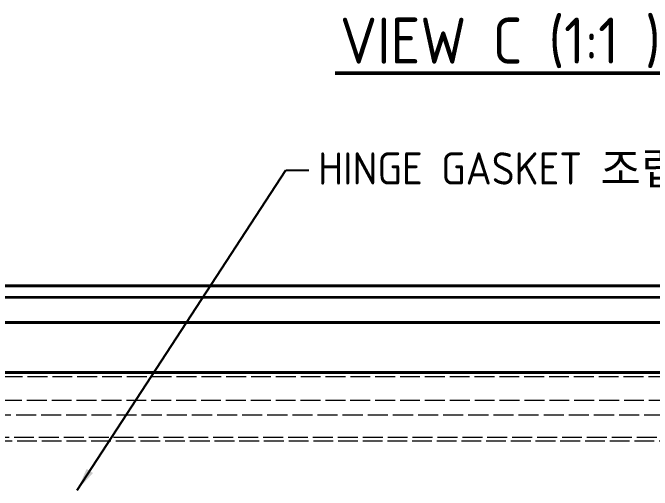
# Model space of a CAD drawing. Header units: millimetres. Extents: x 0 to 5945, y 0 to 4205.
# Drawn here: x 4591.8 to 4939.1, y 2249.9 to 2509.1 of the extents above; entities that cross this region are included whole.
import ezdxf

# ---------------------------------------------------------------- set-up
doc = ezdxf.new("R2010")
doc.units = ezdxf.units.MM
doc.header["$LTSCALE"] = 5
doc.linetypes.add('DASHED', pattern=[0.2067, 0.1654, -0.0413])
for name, color, linetype, lineweight in [('가려진 것(ISO)', 2, 'DASHED', 18), ('가시적인 것(ISO)', 3, 'Continuous', 40), ('가시적인 좁은 것(ISO)', 3, 'Continuous', 35), ('기호(ISO)', 5, 'Continuous', 25)]:
    doc.layers.add(name, color=color, linetype=linetype, lineweight=lineweight)
doc.styles.add('치수 텍스트_PSTEK_POSCO', font='isocp.shx')
doc.styles.add('텍스트 스타일513', font='isocp.shx')
doc.dimstyles.new('치수_PSTEK_POSCO$7', dxfattribs={"dimscale": 5, "dimtxt": 3.5, "dimasz": 2.5, "dimexe": 2, "dimexo": 2.5, "dimgap": 1, "dimtad": 1, "dimrnd": 1e-08, "dimdsep": 46, "dimtxsty": '치수 텍스트_PSTEK_POSCO', "dimcen": 0.09, "dimdle": 10, "dimclrd": 7, "dimclre": 7, "dimclrt": 2, "dimadec": 1, "dimazin": 2, "dimtfac": 1, "dimtmove": 0, "dimatfit": 3, "dimfxl": 0, "dimtolj": 1, "dimlwd": -1, "dimlwe": -1, "dimarcsym": 0})

msp = doc.modelspace()

# ---------------------------------------------------------------- linework, layer by layer
at = {"layer": '가려진 것(ISO)', "ltscale": 13.050004}
msp.add_line((4518.874, 2311.721), (5044.874, 2311.721), dxfattribs=at)
at = {"layer": '가려진 것(ISO)', "ltscale": 13.075485}
msp.add_line((4531.874, 2298.721), (5031.874, 2298.721), dxfattribs=at)
at = {"layer": '가려진 것(ISO)', "ltscale": 13.204701}
msp.add_line((5013.874, 2290.721), (4549.874, 2290.721), dxfattribs=at)
at = {"layer": '가려진 것(ISO)', "ltscale": 13.090868}
msp.add_line((4551.874, 2278.721), (5011.874, 2278.721), dxfattribs=at)
at = {"layer": '가려진 것(ISO)', "ltscale": 12.977034}
msp.add_line((4553.874, 2276.721), (5009.874, 2276.721), dxfattribs=at)
at = {"layer": '가시적인 것(ISO)'}
for p, q in [((4464.574, 2360.921), (5099.174, 2360.921)), ((5102.274, 2340.921), (4461.474, 2340.921)), ((4516.874, 2313.721), (5046.874, 2313.721))]:
    msp.add_line(p, q, dxfattribs=at)
at = {"layer": '가시적인 좁은 것(ISO)'}
msp.add_line((5099.174, 2354.521), (4464.574, 2354.521), dxfattribs=at)
at = {"layer": '기호(ISO)', "color": 7, "lineweight": 50}
msp.add_line((4766.867, 2476.296), (4961.325, 2476.296), dxfattribs=at)

# ---------------------------------------------------------------- texts
at = {"layer": '기호(ISO)', "color": 7, "insert": (4769.487, 2479.06), "char_height": 25, "attachment_point": 7, "style": '텍스트 스타일513'}
msp.add_mtext('VIEW C (1:1 )', dxfattribs=at)
at = {"layer": '기호(ISO)', "color": 2, "insert": (4757.606, 2423.655), "char_height": 17.5, "width": 550.38438, "attachment_point": 4, "style": '치수 텍스트_PSTEK_POSCO'}
msp.add_mtext('{\\fISOCP|b0|i0;\\H17.5000;HINGE GASKET 조립 후 SILICON 기밀 마감 할 것}', dxfattribs=at)

# ---------------------------------------------------------------- leaders
at = {"layer": '기호(ISO)', "color": 7, "annotation_type": 0, "has_hookline": 1, "hookline_direction": 0, "text_width": 516.037}
msp.add_leader([(4626.803, 2249.891), (4740.106, 2423.655), (4752.606, 2423.655)], dimstyle='치수_PSTEK_POSCO$7', override={"dimtad": 0}, dxfattribs=at)

doc.saveas('drawing.dxf')
